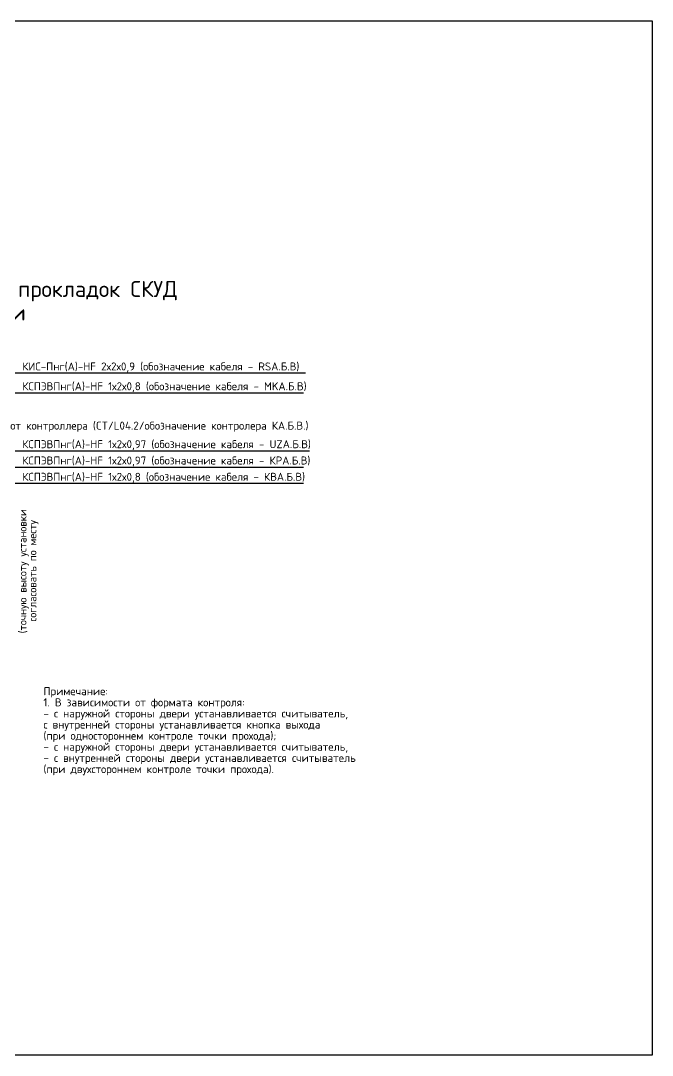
# Model space of a CAD drawing. Header units: millimetres. Extents: x -2063041 to -1932644, y 197605868 to 197643080.
# Drawn here: x -2038356 to -2015624, y 197605868 to 197643080 of the extents above; entities that cross this region are included whole.
import ezdxf

# ---------------------------------------------------------------- set-up
doc = ezdxf.new("R2010")
doc.units = ezdxf.units.MM
doc.layers.add('СКУД', color=7, linetype='Continuous')
doc.styles.add('ISOCPEUR_1', font='isocpeur.ttf', dxfattribs={"height": 2.5})

msp = doc.modelspace()

# ---------------------------------------------------------------- linework, layer by layer
msp.add_lwpolyline([(-2063041, 197643080), (-2015624, 197643080), (-2015624, 197605868), (-2063041, 197605868)], close=True)
at = {"layer": 'СКУД', "color": 18, "true_color": 0x000000}
for p, q in [((-2039685, 197630410), (-2028103, 197630410)), ((-2039445, 197629698), (-2028175, 197629698)), ((-2039205, 197627614), (-2028175, 197627614)), ((-2028175, 197627614), (-2027962, 197627614)), ((-2040131, 197627027), (-2028175, 197627027)), ((-2040131, 197626440), (-2028175, 197626440))]:
    msp.add_line(p, q, dxfattribs=at)

# ---------------------------------------------------------------- texts
at = {"layer": 'СКУД', "color": 18, "true_color": 0x000000, "style": 'ISOCPEUR_1'}
for s, height, p in [('Схема установки оборудования и кабельных прокладок СКУД', 576, (-2054897, 197633142)), (' для одностворчатой двери', 576, (-2048299, 197632294)), ('КИС-Пнг(А)-HF 2х2х0,9 (обозначение кабеля - RSА.Б.В)', 288, (-2038300, 197630499)), ('КСПЭВПнг(А)-HF 1х2х0,8 (обозначение кабеля - MKА.Б.В)', 288, (-2038300, 197629787)), ('КСПЭВПнг(А)-HF 1х2х0,97 (обозначение кабеля - UZА.Б.В)', 288, (-2038300, 197627704)), ('КСПЭВПнг(А)-HF 1х2х0,97 (обозначение кабеля - КРА.Б.В)', 288, (-2038300, 197627117)), ('КСПЭВПнг(А)-HF 1х2х0,8 (обозначение кабеля - КВА.Б.В)', 288, (-2038300, 197626530)), ('Примечание:', 288, (-2037537, 197618819)), ('1. В зависимости от формата контроля:', 288, (-2037537, 197618419)), ('- с наружной стороны двери устанавливается считыватель,', 288, (-2037537, 197618019)), ('с внутренней стороны устанавливается кнопка выхода', 288, (-2037537, 197617619)), ('(при одностороннем контроле точки прохода);', 288, (-2037537, 197617219)), ('- с наружной стороны двери устанавливается считыватель,', 288, (-2037537, 197616819)), ('- с внутренней стороны двери устанавливается считыватель', 288, (-2037537, 197616419)), ('(при двухстороннем контроле точки прохода).', 288, (-2037537, 197616019))]:
    msp.add_text(s, height=height, dxfattribs=at).set_placement(p)
at = {"layer": 'СКУД', "color": 5, "style": 'ISOCPEUR_1'}
msp.add_text('от контроллера (CT/L04.2/обозначение контролера КА.Б.В.) ', height=288, dxfattribs=at).set_placement((-2038730, 197628371))
at = {"layer": 'СКУД', "color": 18, "true_color": 0x000000, "style": 'ISOCPEUR_1'}
for s, p in [('(точную высоту установки', (-2038146, 197621044)), ('согласовать по месту', (-2037791, 197621470))]:
    msp.add_text(s, height=276.48, rotation=90, dxfattribs=at).set_placement(p)

doc.saveas('drawing.dxf')
